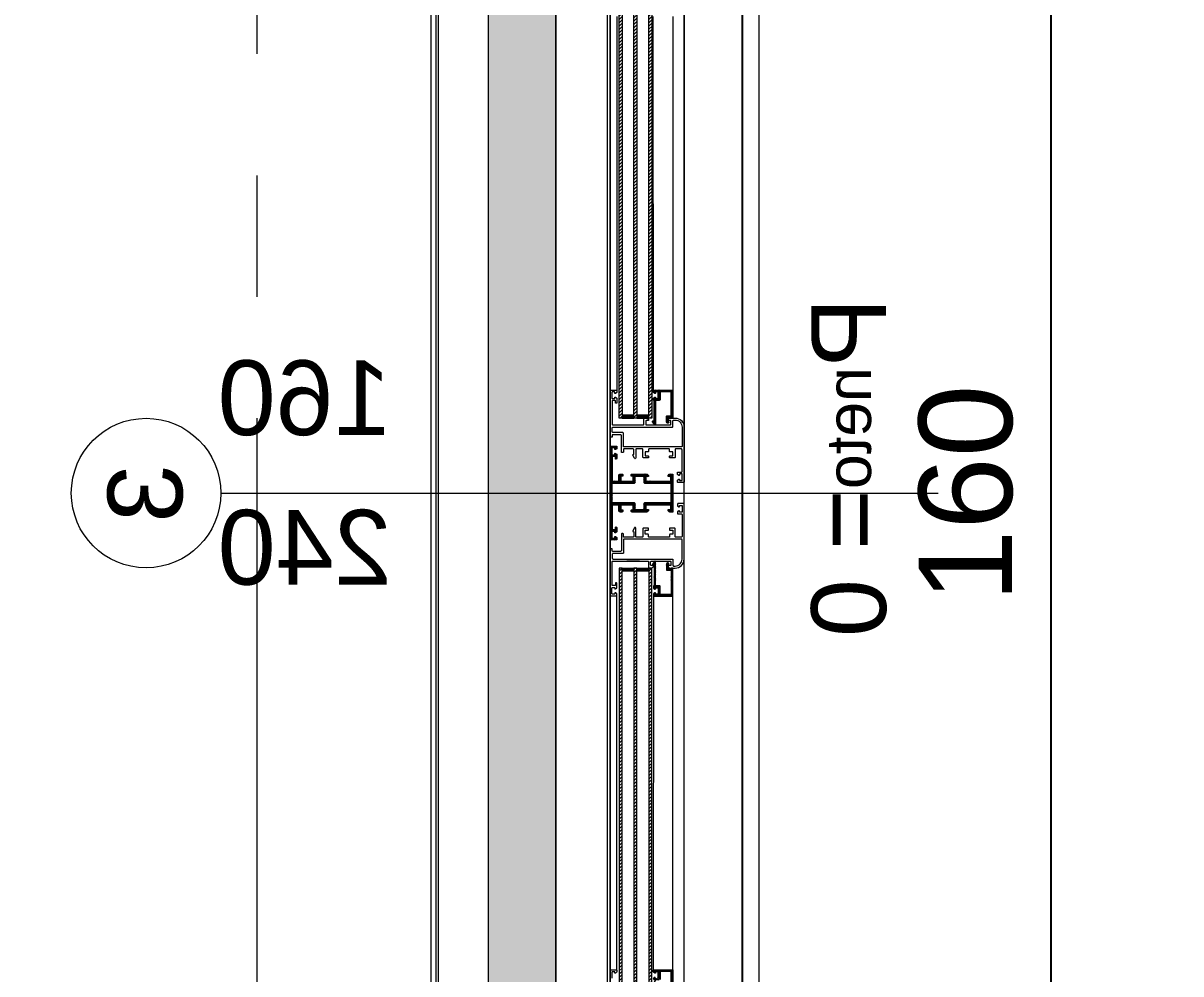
# Model space of a CAD drawing. Header units: centimetres. Extents: x 111832 to 117233, y -55119 to -48329.
# Drawn here: x 112658.1 to 112813, y -51176.7 to -51049.5 of the extents above; entities that cross this region are included whole.
import ezdxf

# ---------------------------------------------------------------- set-up
doc = ezdxf.new("R2010")
doc.units = ezdxf.units.CM
doc.header["$LTSCALE"] = 50
doc.header["$MEASUREMENT"] = 0
doc.linetypes.add('AXES', pattern=[2, 1.25, -0.25, 0.25, -0.25])
doc.linetypes.add('CACHE', pattern=[0.375, 0.25, -0.125])
doc.layers.get('0').update_dxf_attribs({"color": 8})
doc.layers.add('AXES', color=10, linetype='AXES')
doc.layers.add('COTE 50ème', color=1, linetype='Continuous')
for name, color, linetype, lineweight in [('CONSOLE ISOL.', 214, 'Continuous', 15), ('ISOLATION', 252, 'Continuous', 0), ('MACONNERIE COUPE', 7, 'Continuous', 30), ('WD_Corner', 154, 'Continuous', 5), ('WINDOWS', 21, 'Continuous', 5)]:
    doc.layers.add(name, color=color, linetype=linetype, lineweight=lineweight)
doc.layers.add('FMULT', color=150, linetype='Continuous', plot=False)
doc.styles.add('GENERATED_STYLE_1', font='arial.ttf')
doc.styles.add('RS_TXT_50', font='arial.ttf', dxfattribs={"height": 12.5})
doc.dimstyles.new('RS_50CM_LINEAIRE', dxfattribs={"dimscale": 5, "dimtxt": 12.5, "dimasz": 1.5, "dimexe": 1, "dimexo": 2.5, "dimgap": 1, "dimtad": 1, "dimdec": 1, "dimrnd": 0.5, "dimdsep": 46, "dimtxsty": 'RS_TXT_50', "dimblk1": 'ARCHTICK', "dimblk2": 'ARCHTICK', "dimsah": 1, "dimcen": 2.5, "dimdle": 1, "dimclrt": 4, "dimadec": 0, "dimazin": 2, "dimtfac": 1, "dimtdec": 1, "dimtix": 1, "dimtmove": 2, "dimatfit": 3, "dimfxl": 1, "dimtolj": 1, "dimtzin": 0, "dimarcsym": 0})
pattern_1 = [(135, (-46708.70849, -43842.58123), (-0.08838834765, -0.08838834765), [])]
pattern_2 = [(135, (-46708.9128, -43842.58123), (-0.2209708691, -0.2209708691), [])]

# ---------------------------------------------------------------- blocks, each defined once
blk = doc.blocks.new('DRITARE POS 3')
at = {"layer": 'WINDOWS', "transparency": 33554559}
h = blk.add_hatch(dxfattribs=at)
h.set_pattern_fill('ANSI31', color=256, angle=450)
h.set_pattern_definition([(135, (-46708.71279, -43842.46996), (-0.08838834765, -0.08838834765), [])])
h.paths.add_polyline_path([(-1.74, -12.58), (-1.74, -12.64), (-2.09, -12.64, -0.414214), (-2.15, -12.58), (-2.15, -12.21, -0.247394), (-2.13, -12.16, 1.657435), (-2.37, -12.03), (-2.37, -12.77, 0.414214), (-2.28, -12.86), (-1.81, -12.86, -0.414214), (-1.72, -12.95), (-1.72, -16, -0.414214), (-1.81, -16.09), (-3.16, -16.09, -0.414214), (-3.22, -16.03), (-3.22, -15.03, 0.414214), (-3.31, -14.93), (-3.76, -14.93, -0.414214), (-3.82, -14.88), (-3.82, -11.74, 0.737396), (-3.99, -11.69), (-4.23, -12.04, 0.603122), (-4.15, -12.19), (-4.08, -12.19, -0.414214), (-4.02, -12.25), (-4.02, -14.93), (-4.06, -14.93, 0.414214), (-4.12, -14.99), (-4.12, -15.19, 0.250765), (-4.09, -15.24), (-3.92, -15.37, 0.599022), (-3.84, -15.33), (-3.84, -15.25, -0.414214), (-3.78, -15.19), (-3.52, -15.19, -0.414214), (-3.46, -15.25), (-3.46, -16, -0.414214), (-3.52, -16.05), (-3.78, -16.05, -0.414214), (-3.84, -16), (-3.84, -15.92, 0.599022), (-3.92, -15.88), (-4.09, -16.01, 0.250765), (-4.12, -16.05), (-4.12, -16.26, 0.414214), (-4.06, -16.31), (-1.55, -16.31, 0.414214), (-1.5, -16.26), (-1.5, -12.64), (-1.5, -12.58)])
at = {"layer": 'WINDOWS'}
h = blk.add_hatch(dxfattribs=at)
h.set_pattern_fill('ANSI31', color=140, scale=2.5, angle=450)
h.set_pattern_definition(pattern_2)
h.paths.add_polyline_path([(-8.71, -70.07), (-8.71, -12.58), (-8.31, -12.58), (-8.31, -70.07)])
h.paths.add_polyline_path([(-6.71, -70.07), (-6.71, -12.58), (-6.31, -12.58), (-6.31, -70.07)])
h.paths.add_polyline_path([(-4.71, -70.07), (-4.71, -12.58), (-4.31, -12.58), (-4.31, -70.07)])
at = {"layer": 'WINDOWS', "transparency": 33554559}
h = blk.add_hatch(dxfattribs=at)
h.set_pattern_fill('ANSI31', color=140, angle=450)
h.set_pattern_definition([(135, (-46708.90849, -43825.58123), (-0.08838834765, -0.08838834765), [])])
h.paths.add_polyline_path([(-6.71, -12.58), (-8.31, -12.58), (-8.31, -12.98), (-6.71, -12.98)])
h.paths.add_polyline_path([(-4.71, -12.58), (-6.31, -12.58), (-6.31, -12.98), (-4.71, -12.98)])
h.paths.add_polyline_path([(-6.71, -69.67), (-8.31, -69.67), (-8.31, -70.07), (-6.71, -70.07)])
h.paths.add_polyline_path([(-4.71, -69.67), (-6.31, -69.67), (-6.31, -70.07), (-4.71, -70.07)])
h = blk.add_hatch(dxfattribs=at)
h.set_pattern_fill('ANSI31', color=256, angle=450)
h.set_pattern_definition(pattern_1)
h.paths.add_polyline_path([(-1.49, -66.39, 0.414214), (-1.55, -66.33), (-4.06, -66.33, 0.414214), (-4.11, -66.39), (-4.11, -66.59, 0.250765), (-4.09, -66.64), (-3.92, -66.77, 0.599022), (-3.83, -66.72), (-3.83, -66.65, -0.414214), (-3.78, -66.59), (-3.51, -66.59, -0.414214), (-3.46, -66.65), (-3.46, -67.39, -0.414214), (-3.51, -67.45), (-3.78, -67.45, -0.414214), (-3.83, -67.39), (-3.83, -67.32, 0.599022), (-3.92, -67.27), (-4.09, -67.4, 0.250765), (-4.11, -67.45), (-4.11, -67.66, 0.414214), (-4.06, -67.71), (-4.02, -67.71), (-4.02, -70.4, -0.414214), (-4.07, -70.46), (-4.15, -70.46, 0.603122), (-4.23, -70.6), (-3.98, -70.96, 0.737396), (-3.81, -70.9), (-3.81, -67.77, -0.414214), (-3.76, -67.71), (-3.31, -67.71, 0.414214), (-3.22, -67.62), (-3.22, -66.61, -0.414214), (-3.16, -66.55), (-1.81, -66.55, -0.414214), (-1.72, -66.65), (-1.72, -69.69, -0.414214), (-1.81, -69.78), (-2.28, -69.78, 0.414214), (-2.37, -69.88), (-2.37, -70.61, 1.657435), (-2.12, -70.48, -0.247394), (-2.15, -70.44), (-2.15, -70.06, -0.414214), (-2.09, -70.01), (-1.74, -70.01), (-1.74, -70.06), (-1.49, -70.06), (-1.49, -70.01)])
at = {"layer": 'WINDOWS'}
h = blk.add_hatch(dxfattribs=at)
h.set_pattern_fill('ANSI31', color=256, angle=450)
h.set_pattern_definition(pattern_1)
h.paths.add_polyline_path([(-9.61, -75.28, -0.414214), (-9.56, -75.22), (-9.26, -75.22, -0.414214), (-9.2, -75.28), (-9.2, -75.49, 1), (-9, -75.49), (-9, -74.96, 0.250765), (-9.02, -74.91), (-9.19, -74.8, 0.599022), (-9.28, -74.85), (-9.28, -74.92, -0.414214), (-9.33, -74.98), (-9.59, -74.98, -0.414214), (-9.65, -74.92), (-9.65, -74.14, -0.414214), (-9.59, -74.08), (-9.33, -74.08, -0.414214), (-9.28, -74.14), (-9.28, -74.25, 0.599022), (-9.19, -74.3), (-9.02, -74.18, 0.250765), (-9, -74.14), (-9, -73.9, 0.414214), (-9.05, -73.84), (-9.84, -73.84, 0.414214), (-9.89, -73.9), (-9.89, -80.11), (-9.89, -86.33, 0.414214), (-9.84, -86.38), (-9.05, -86.38, 0.414214), (-9, -86.33), (-9, -86.08, 0.250765), (-9.02, -86.04), (-9.19, -85.93, 0.599022), (-9.28, -85.97), (-9.28, -86.08, -0.414214), (-9.33, -86.14), (-9.59, -86.14, -0.414214), (-9.65, -86.08), (-9.65, -85.3, -0.414214), (-9.59, -85.24), (-9.33, -85.24, -0.414214), (-9.28, -85.3), (-9.28, -85.38, 0.599022), (-9.19, -85.42), (-9.02, -85.31, 0.250765), (-9, -85.26), (-9, -84.73, 1), (-9.2, -84.73), (-9.2, -84.95, -0.414214), (-9.26, -85), (-9.56, -85, -0.414214), (-9.61, -84.95), (-9.61, -81.77, -0.414214), (-9.56, -81.72), (-8.83, -81.72, -0.414214), (-8.74, -81.81), (-8.74, -82.46, 0.414214), (-8.55, -82.65), (-8.29, -82.65, 0.198912), (-8.25, -82.63), (-8.19, -82.57, 0.198912), (-8.18, -82.53), (-8.18, -82.43, 0.414214), (-8.23, -82.37), (-8.4, -82.37, -0.414214), (-8.46, -82.31), (-8.46, -81.81, -0.414214), (-8.36, -81.72), (-6.91, -81.72, -0.414214), (-6.81, -81.81), (-6.81, -82.31, -0.414214), (-6.87, -82.37), (-7.04, -82.37, 0.414214), (-7.09, -82.43), (-7.09, -82.53, 0.198912), (-7.08, -82.57), (-7.02, -82.63, 0.198912), (-6.98, -82.65), (-4.97, -82.65, 0.198912), (-4.93, -82.63), (-4.78, -82.48, 0.198912), (-4.76, -82.44), (-4.76, -82.37, 0.414214), (-4.82, -82.31), (-5, -82.31, -0.340481), (-5.13, -82.22), (-5.13, -81.81, -0.414214), (-5.04, -81.72), (-1.87, -81.72, -0.414214), (-1.77, -81.81), (-1.77, -82.22, -0.414214), (-1.87, -82.31), (-2.09, -82.31, 0.414214), (-2.15, -82.37), (-2.15, -82.44, 0.198912), (-2.13, -82.48), (-1.98, -82.63, 0.198912), (-1.94, -82.65), (-1.55, -82.65, 0.414214), (-1.49, -82.59), (-1.49, -80.11), (-1.49, -77.63, 0.414214), (-1.55, -77.57), (-1.94, -77.57, 0.198912), (-1.98, -77.59), (-2.13, -77.74, 0.198912), (-2.15, -77.78), (-2.15, -77.85, 0.414214), (-2.09, -77.91), (-1.87, -77.91, -0.414214), (-1.77, -78), (-1.77, -78.41, -0.414214), (-1.87, -78.51), (-5.04, -78.51, -0.414214), (-5.13, -78.41), (-5.13, -78, -0.340481), (-5, -77.91), (-4.82, -77.91, 0.414214), (-4.76, -77.85), (-4.76, -77.78, 0.198912), (-4.78, -77.74), (-4.93, -77.59, 0.198912), (-4.97, -77.57), (-6.98, -77.57, 0.198912), (-7.02, -77.59), (-7.08, -77.65, 0.198912), (-7.09, -77.69), (-7.09, -77.8, 0.414214), (-7.04, -77.85), (-6.87, -77.85, -0.414214), (-6.81, -77.91), (-6.81, -78.41, -0.414214), (-6.91, -78.51), (-8.36, -78.51, -0.414214), (-8.46, -78.41), (-8.46, -77.91, -0.414214), (-8.4, -77.85), (-8.23, -77.85, 0.414214), (-8.18, -77.8), (-8.18, -77.69, 0.198912), (-8.19, -77.65), (-8.25, -77.59, 0.198912), (-8.29, -77.57), (-8.55, -77.57, 0.414214), (-8.74, -77.76), (-8.74, -78.41, -0.414214), (-8.83, -78.51), (-9.56, -78.51, -0.414214), (-9.61, -78.45)])
h.paths.add_polyline_path([(-9.56, -78.79), (-6.63, -78.79), (-6.53, -78.69), (-6.53, -77.95), (-6.44, -77.85), (-5.51, -77.85), (-5.41, -77.95), (-5.41, -78.69), (-5.32, -78.79), (-1.83, -78.79), (-1.77, -78.84), (-1.77, -80.11), (-1.77, -81.38), (-1.83, -81.44), (-5.32, -81.44), (-5.41, -81.53), (-5.41, -82.28), (-5.51, -82.37), (-6.44, -82.37), (-6.53, -82.28), (-6.53, -81.53), (-6.63, -81.44), (-9.56, -81.44), (-9.61, -81.38), (-9.61, -80.11), (-9.61, -78.84)], flags=16)
at = {"layer": 'WINDOWS', "transparency": 33554559}
h = blk.add_hatch(dxfattribs=at)
h.set_pattern_fill('ANSI31', color=256, angle=450)
h.set_pattern_definition(pattern_1)
h.paths.add_polyline_path([(-1.49, -90.21), (-1.49, -90.16), (-1.74, -90.16), (-1.74, -90.21), (-2.09, -90.21, -0.414214), (-2.15, -90.16), (-2.15, -89.79, -0.247394), (-2.12, -89.74, 1.657435), (-2.37, -89.61), (-2.37, -90.35, 0.414214), (-2.28, -90.44), (-1.81, -90.44, -0.414214), (-1.72, -90.53), (-1.72, -93.57, -0.414214), (-1.81, -93.67), (-3.16, -93.67, -0.414214), (-3.22, -93.61), (-3.22, -92.6, 0.414214), (-3.31, -92.51), (-3.76, -92.51, -0.414214), (-3.81, -92.45), (-3.81, -89.32, 0.737396), (-3.98, -89.27), (-4.23, -89.62, 0.603122), (-4.15, -89.77), (-4.07, -89.77, -0.414214), (-4.02, -89.82), (-4.02, -92.51), (-4.06, -92.51, 0.414214), (-4.11, -92.57), (-4.11, -92.77, 0.250765), (-4.09, -92.82), (-3.92, -92.95, 0.599022), (-3.83, -92.9), (-3.83, -92.83, -0.414214), (-3.78, -92.77), (-3.51, -92.77, -0.414214), (-3.46, -92.83), (-3.46, -93.57, -0.414214), (-3.51, -93.63), (-3.78, -93.63, -0.414214), (-3.83, -93.57), (-3.83, -93.5, 0.599022), (-3.92, -93.45), (-4.09, -93.58, 0.250765), (-4.11, -93.63), (-4.11, -93.84, 0.414214), (-4.06, -93.89), (-1.55, -93.89, 0.414214), (-1.49, -93.84)])
at = {"layer": 'WINDOWS'}
h = blk.add_hatch(dxfattribs=at)
h.set_pattern_fill('ANSI31', color=140, scale=2.5, angle=450)
h.set_pattern_definition(pattern_2)
h.paths.add_polyline_path([(-8.71, -90.15), (-8.71, -147.54), (-8.31, -147.54), (-8.31, -90.15)])
h.paths.add_polyline_path([(-6.71, -90.15), (-6.71, -147.54), (-6.31, -147.54), (-6.31, -90.15)])
h.paths.add_polyline_path([(-4.71, -90.15), (-4.71, -147.53), (-4.31, -147.53), (-4.31, -90.15)])
at = {"layer": 'WINDOWS', "transparency": 33554559}
h = blk.add_hatch(dxfattribs=at)
h.set_pattern_fill('ANSI31', color=140, angle=450)
h.set_pattern_definition([(135, (-46708.90849, -43859.58123), (-0.08838834765, -0.08838834765), [])])
h.paths.add_polyline_path([(-6.71, -147.54), (-8.31, -147.54), (-8.31, -147.14), (-6.71, -147.14)])
h.paths.add_polyline_path([(-4.71, -147.54), (-6.31, -147.54), (-6.31, -147.14), (-4.71, -147.14)])
h.paths.add_polyline_path([(-6.71, -90.55), (-8.31, -90.55), (-8.31, -90.15), (-6.71, -90.15)])
h.paths.add_polyline_path([(-4.71, -90.55), (-6.31, -90.55), (-6.31, -90.15), (-4.71, -90.15)])
at = {"layer": 'WINDOWS', "color": 165, "linetype": 'CACHE'}
blk.add_line((-32.9, -160.11), (-32.9, 0), dxfattribs=at)
at = {"layer": 'WINDOWS'}
for p, q in [((-0.01, -11.48), (0, -71.24)), ((-9.89, -16.28), (-9.89, -66.39)), ((-9, -16.26), (-9, -66.39)), ((-4.11, -66.39), (-4.12, -16.26)), ((-1.5, -16.26), (-1.49, -66.39)), ((-5.98, -71), (-7.66, -71)), ((-0.01, -148.63), (0, -88.98)), ((-9.89, -143.83), (-9.89, -93.83)), ((-9, -143.85), (-9, -93.83)), ((-4.11, -93.84), (-4.12, -143.85)), ((-1.5, -143.85), (-1.49, -93.84))]:
    blk.add_line(p, q, dxfattribs=at)
at = {"layer": 'WINDOWS', "color": 165}
blk.add_line((-61.99, -80.11), (34.01, -80.11), dxfattribs=at)
for points in [[(-9.9, 0), (-9.9, -160.11), (-33.9, -160.11), (-33.9, 0)], [(-10.3, -159.71), (-10.3, -0.4), (-9.9, 0), (-9.9, -160.11)], [(0, 0), (0, -160.11), (10, -160.11), (10, 0)]]:
    blk.add_lwpolyline(points, close=True, dxfattribs=at)
at = {"layer": 'WINDOWS'}
for points in [[(-9.9, -160.11), (-9.9, 0), (0, 0), (0, -160.11)], [(-1.77, -80.11), (-1.77, -78.84), (-1.83, -78.79), (-5.32, -78.79), (-5.41, -78.69), (-5.41, -77.95), (-5.51, -77.85), (-6.44, -77.85), (-6.53, -77.95), (-6.53, -78.69), (-6.63, -78.79), (-9.56, -78.79), (-9.61, -78.84), (-9.61, -80.11), (-9.61, -81.38), (-9.56, -81.44), (-6.63, -81.44), (-6.53, -81.53), (-6.53, -82.28), (-6.44, -82.37), (-5.51, -82.37), (-5.41, -82.28), (-5.41, -81.53), (-5.32, -81.44), (-1.83, -81.44), (-1.77, -81.38)]]:
    blk.add_lwpolyline(points, close=True, dxfattribs=at)
for points in [[(-9.9, -10.08), (-9.9, -16.26, 0.414214), (-9.84, -16.31), (-9.06, -16.31, 0.414214), (-9, -16.26), (-9, -16.05, 0.250765), (-9.03, -16.01), (-9.19, -15.88, 0.599022), (-9.28, -15.92), (-9.28, -16.02, -0.414214), (-9.34, -16.07), (-9.6, -16.07, -0.414214), (-9.65, -16.02), (-9.65, -15.23, -0.414214)], [(-1.72, -12.95), (-1.72, -16, -0.414214), (-1.81, -16.09), (-3.16, -16.09, -0.414214), (-3.22, -16.03), (-3.22, -15.03, 0.414214)], [(-3.46, -15.25), (-3.46, -16, -0.414214), (-3.52, -16.05), (-3.78, -16.05, -0.414214), (-3.84, -16), (-3.84, -15.92, 0.599022), (-3.92, -15.88), (-4.09, -16.01, 0.250765), (-4.12, -16.05), (-4.12, -16.26, 0.414214), (-4.06, -16.31), (-1.55, -16.31, 0.414214), (-1.5, -16.26), (-1.5, -12.64)]]:
    blk.add_lwpolyline(points, format="xyb", dxfattribs=at)
at = {"layer": 'WINDOWS', "color": 140}
for points in [[(-8.71, -70.07), (-8.71, -12.58), (-8.31, -12.58), (-8.31, -70.07)], [(-6.71, -70.07), (-6.71, -12.58), (-6.31, -12.58), (-6.31, -70.07)], [(-4.71, -70.07), (-4.71, -12.58), (-4.31, -12.58), (-4.31, -70.07)], [(-6.71, -69.67), (-8.31, -69.67), (-8.31, -70.07), (-6.71, -70.07)], [(-4.71, -69.67), (-6.31, -69.67), (-6.31, -70.07), (-4.71, -70.07)], [(-8.71, -90.15), (-8.71, -147.54), (-8.31, -147.54), (-8.31, -90.15)], [(-6.71, -90.55), (-8.31, -90.55), (-8.31, -90.15), (-6.71, -90.15)], [(-6.71, -90.15), (-6.71, -147.54), (-6.31, -147.54), (-6.31, -90.15)], [(-4.71, -90.55), (-6.31, -90.55), (-6.31, -90.15), (-4.71, -90.15)], [(-4.71, -90.15), (-4.71, -147.53), (-4.31, -147.53), (-4.31, -90.15)]]:
    blk.add_lwpolyline(points, close=True, dxfattribs=at)
at = {"layer": 'WINDOWS'}
for points in [[(0, -78.64, -0.414214), (-0.06, -78.69), (-0.84, -78.69, -0.414214), (-0.9, -78.64), (-0.9, -78.43, -0.250765), (-0.87, -78.38), (-0.7, -78.25, -0.599022), (-0.62, -78.3), (-0.62, -78.39, 0.414214), (-0.56, -78.45), (-0.3, -78.45, 0.414214), (-0.24, -78.39), (-0.24, -77.61, 0.414214), (-0.3, -77.55), (-0.56, -77.55, 0.414214), (-0.62, -77.61), (-0.62, -77.7, -0.599022), (-0.7, -77.75), (-0.87, -77.62, -0.250765), (-0.9, -77.57), (-0.9, -77.37, -0.414214), (-0.84, -77.31), (-0.34, -77.31, 0.414214), (-0.28, -77.26), (-0.28, -74.31, 0.414214), (-0.37, -74.21), (-1.12, -74.21, 0.414214), (-1.21, -74.31), (-1.21, -75.33, -0.414214), (-1.31, -75.43), (-1.87, -75.43, -0.414214), (-1.96, -75.33), (-1.96, -75.2, -0.414214), (-1.9, -75.15), (-1.55, -75.15, 0.414214), (-1.49, -75.09), (-1.49, -74.64, 0.414214), (-1.55, -74.59), (-1.9, -74.59, -0.414214), (-1.96, -74.53), (-1.96, -74.27, 0.414214), (-2.02, -74.21), (-4.7, -74.21, 0.414214), (-4.76, -74.27), (-4.76, -74.53, -0.414214), (-4.82, -74.59), (-5.17, -74.59, 0.414214), (-5.23, -74.64), (-5.23, -75.09, 0.414214), (-5.17, -75.15), (-4.82, -75.15, -0.414214), (-4.76, -75.2), (-4.76, -75.33, -0.414214), (-4.85, -75.43), (-5.41, -75.43, -0.414214), (-5.51, -75.33), (-5.51, -74.31, 0.414214), (-5.6, -74.21), (-6.38, -74.21, 0.414214), (-6.48, -74.31), (-6.48, -75.43, -0.809546), (-6.66, -75.46), (-6.85, -75.04, -0.543142), (-6.79, -74.96, 0.414214), (-6.74, -74.9), (-6.74, -74.31, 0.414214), (-6.83, -74.21), (-8.06, -74.21, 0.414214), (-8.12, -74.27), (-8.12, -74.62, -0.414214), (-8.18, -74.68), (-8.34, -74.68, -0.414214), (-8.4, -74.62), (-8.4, -72.4, 0.414214), (-8.49, -72.31), (-9.56, -72.31, 0.414214), (-9.61, -72.36), (-9.61, -72.57, -0.414214), (-9.67, -72.63), (-9.84, -72.63, -0.414214), (-9.89, -72.57), (-9.89, -66.39, -0.414214), (-9.84, -66.34), (-9.05, -66.34, -0.414214), (-9, -66.39), (-9, -66.6, -0.250765), (-9.02, -66.64), (-9.19, -66.77, -0.599022), (-9.28, -66.73), (-9.28, -66.63, 0.414214), (-9.33, -66.58), (-9.59, -66.58, 0.414214), (-9.65, -66.63), (-9.65, -67.42, 0.414214), (-9.59, -67.47), (-9.33, -67.47, 0.414214), (-9.28, -67.42), (-9.28, -67.32, -0.599022), (-9.19, -67.28), (-9.02, -67.41, -0.250765), (-9, -67.46), (-9, -68.03, -0.414214), (-9.05, -68.09), (-9.15, -68.09, -0.414214), (-9.2, -68.03), (-9.2, -67.77, 0.414214), (-9.26, -67.72), (-9.56, -67.72, 0.414214), (-9.61, -67.77), (-9.61, -70.95, 0.414214), (-9.56, -71), (-4.82, -71, 0.414214), (-4.76, -70.95), (-4.76, -70.12, -0.414214), (-4.71, -70.07), (-4.32, -70.07, -0.198912), (-4.28, -70.09), (-4.13, -70.24, -0.198912), (-4.11, -70.28), (-4.11, -70.35, -0.414214), (-4.17, -70.4), (-4.39, -70.4, 0.414214), (-4.48, -70.5), (-4.48, -70.91, 0.414214), (-4.39, -71), (-1.87, -71, 0.414214), (-1.77, -70.91), (-1.77, -70.5, 0.414214), (-1.87, -70.4), (-2.09, -70.4, -0.414214), (-2.15, -70.35), (-2.15, -70.28, -0.198912), (-2.13, -70.24), (-1.98, -70.09, -0.198912), (-1.94, -70.07), (-1.21, -70.07, -0.414214), (0, -71.28)], [(-1.74, -70.01), (-2.09, -70.01, 0.414214), (-2.15, -70.06), (-2.15, -70.44, 0.247394), (-2.12, -70.48, -1.657435), (-2.37, -70.61), (-2.37, -69.88, -0.414214), (-2.28, -69.78), (-1.81, -69.78, 0.414214), (-1.72, -69.69), (-1.72, -66.65, 0.414214), (-1.81, -66.55), (-3.16, -66.55, 0.414214), (-3.22, -66.61), (-3.22, -67.62, -0.414214), (-3.31, -67.71), (-3.76, -67.71, 0.414214), (-3.81, -67.77), (-3.81, -70.9, -0.737396), (-3.98, -70.96), (-4.23, -70.6, -0.603122), (-4.15, -70.46), (-4.07, -70.46, 0.414214), (-4.02, -70.4), (-4.02, -67.71), (-4.06, -67.71, -0.414214), (-4.11, -67.66), (-4.11, -67.45, -0.250765), (-4.09, -67.4), (-3.92, -67.27, -0.599022), (-3.83, -67.32), (-3.83, -67.39, 0.414214), (-3.78, -67.45), (-3.51, -67.45, 0.414214), (-3.46, -67.39), (-3.46, -66.65, 0.414214), (-3.51, -66.59), (-3.78, -66.59, 0.414214), (-3.83, -66.65), (-3.83, -66.72, -0.599022), (-3.92, -66.77), (-4.09, -66.64, -0.250765), (-4.11, -66.59), (-4.11, -66.39, -0.414214), (-4.06, -66.33), (-1.55, -66.33, -0.414214), (-1.49, -66.39), (-1.49, -70.01), (-1.49, -70.06), (-1.74, -70.06)], [(-1.49, -70.44, -0.414214), (-1.4, -70.35), (-1.18, -70.35), (-1.18, -70.35, -0.414214), (-0.28, -71.28), (-0.28, -73.88, -0.414214), (-0.34, -73.93), (-8.06, -73.93, -0.414214), (-8.12, -73.88), (-8.12, -72.12, 0.414214), (-8.21, -72.03), (-9.52, -72.03, -0.414214), (-9.61, -71.94), (-9.61, -71.38, -0.414214), (-9.52, -71.28), (-1.59, -71.28, 0.414214), (-1.49, -71.19)], [(-1.49, -80.11), (-1.49, -77.63, 0.414214), (-1.55, -77.57), (-1.94, -77.57, 0.198912), (-1.98, -77.59), (-2.13, -77.74, 0.198912), (-2.15, -77.78), (-2.15, -77.85, 0.414214), (-2.09, -77.91), (-1.87, -77.91, -0.414214), (-1.77, -78), (-1.77, -78.41, -0.414214), (-1.87, -78.51), (-5.04, -78.51, -0.414214), (-5.13, -78.41), (-5.13, -78, -0.340481), (-5, -77.91), (-4.82, -77.91, 0.414214), (-4.76, -77.85), (-4.76, -77.78, 0.198912), (-4.78, -77.74), (-4.93, -77.59, 0.198912), (-4.97, -77.57), (-6.98, -77.57, 0.198912), (-7.02, -77.59), (-7.08, -77.65, 0.198912), (-7.09, -77.69), (-7.09, -77.8, 0.414214), (-7.04, -77.85), (-6.87, -77.85, -0.414214), (-6.81, -77.91), (-6.81, -78.41, -0.414214), (-6.91, -78.51), (-8.36, -78.51, -0.414214), (-8.46, -78.41), (-8.46, -77.91, -0.414214), (-8.4, -77.85), (-8.23, -77.85, 0.414214), (-8.18, -77.8), (-8.18, -77.69, 0.198912), (-8.19, -77.65), (-8.25, -77.59, 0.198912), (-8.29, -77.57), (-8.55, -77.57, 0.414214), (-8.74, -77.76), (-8.74, -78.41, -0.414214), (-8.83, -78.51), (-9.56, -78.51, -0.414214), (-9.61, -78.45), (-9.61, -75.28, -0.414214), (-9.56, -75.22), (-9.26, -75.22, -0.414214), (-9.2, -75.28), (-9.2, -75.49, 1), (-9, -75.49), (-9, -74.96, 0.250765), (-9.02, -74.91), (-9.19, -74.8, 0.599022), (-9.28, -74.85), (-9.28, -74.92, -0.414214), (-9.33, -74.98), (-9.59, -74.98, -0.414214), (-9.65, -74.92), (-9.65, -74.14, -0.414214), (-9.59, -74.08), (-9.33, -74.08, -0.414214), (-9.28, -74.14), (-9.28, -74.25, 0.599022), (-9.19, -74.3), (-9.02, -74.18, 0.250765), (-9, -74.14), (-9, -73.9, 0.414214), (-9.05, -73.84), (-9.84, -73.84, 0.414214), (-9.89, -73.9), (-9.89, -80.11), (-9.89, -86.33, 0.414214), (-9.84, -86.38), (-9.05, -86.38, 0.414214), (-9, -86.33), (-9, -86.08, 0.250765), (-9.02, -86.04), (-9.19, -85.93, 0.599022), (-9.28, -85.97), (-9.28, -86.08, -0.414214), (-9.33, -86.14), (-9.59, -86.14, -0.414214), (-9.65, -86.08), (-9.65, -85.3, -0.414214), (-9.59, -85.24), (-9.33, -85.24, -0.414214), (-9.28, -85.3), (-9.28, -85.38, 0.599022), (-9.19, -85.42), (-9.02, -85.31, 0.250765), (-9, -85.26), (-9, -84.73, 1), (-9.2, -84.73), (-9.2, -84.95, -0.414214), (-9.26, -85), (-9.56, -85, -0.414214), (-9.61, -84.95), (-9.61, -81.77, -0.414214), (-9.56, -81.72), (-8.83, -81.72, -0.414214), (-8.74, -81.81), (-8.74, -82.46, 0.414214), (-8.55, -82.65), (-8.29, -82.65, 0.198912), (-8.25, -82.63), (-8.19, -82.57, 0.198912), (-8.18, -82.53), (-8.18, -82.43, 0.414214), (-8.23, -82.37), (-8.4, -82.37, -0.414214), (-8.46, -82.31), (-8.46, -81.81, -0.414214), (-8.36, -81.72), (-6.91, -81.72, -0.414214), (-6.81, -81.81), (-6.81, -82.31, -0.414214), (-6.87, -82.37), (-7.04, -82.37, 0.414214), (-7.09, -82.43), (-7.09, -82.53, 0.198912), (-7.08, -82.57), (-7.02, -82.63, 0.198912), (-6.98, -82.65), (-4.97, -82.65, 0.198912), (-4.93, -82.63), (-4.78, -82.48, 0.198912), (-4.76, -82.44), (-4.76, -82.37, 0.414214), (-4.82, -82.31), (-5, -82.31, -0.340481), (-5.13, -82.22), (-5.13, -81.81, -0.414214), (-5.04, -81.72), (-1.87, -81.72, -0.414214), (-1.77, -81.81), (-1.77, -82.22, -0.414214), (-1.87, -82.31), (-2.09, -82.31, 0.414214), (-2.15, -82.37), (-2.15, -82.44, 0.198912), (-2.13, -82.48), (-1.98, -82.63, 0.198912), (-1.94, -82.65), (-1.55, -82.65, 0.414214), (-1.49, -82.59)], [(0, -81.59, 0.414214), (-0.06, -81.53), (-0.84, -81.53, 0.414214), (-0.9, -81.59), (-0.9, -81.79, 0.250765), (-0.87, -81.84), (-0.7, -81.97, 0.599022), (-0.62, -81.92), (-0.62, -81.83, -0.414214), (-0.56, -81.77), (-0.3, -81.77, -0.414214), (-0.24, -81.83), (-0.24, -82.61, -0.414214), (-0.3, -82.67), (-0.56, -82.67, -0.414214), (-0.62, -82.61), (-0.62, -82.52, 0.599022), (-0.7, -82.47), (-0.87, -82.6, 0.250765), (-0.9, -82.65), (-0.9, -82.86, 0.414214), (-0.84, -82.91), (-0.34, -82.91, -0.414214), (-0.28, -82.97), (-0.28, -85.92, -0.414214), (-0.37, -86.01), (-1.12, -86.01, -0.414214), (-1.21, -85.92), (-1.21, -84.89, 0.414214), (-1.31, -84.8), (-1.87, -84.8, 0.414214), (-1.96, -84.89), (-1.96, -85.02, 0.414214), (-1.9, -85.08), (-1.55, -85.08, -0.414214), (-1.49, -85.13), (-1.49, -85.58, -0.414214), (-1.55, -85.64), (-1.9, -85.64, 0.414214), (-1.96, -85.69), (-1.96, -85.95, -0.414214), (-2.02, -86.01), (-4.7, -86.01, -0.414214), (-4.76, -85.95), (-4.76, -85.69, 0.414214), (-4.82, -85.64), (-5.17, -85.64, -0.414214), (-5.23, -85.58), (-5.23, -85.13, -0.414214), (-5.17, -85.08), (-4.82, -85.08, 0.414214), (-4.76, -85.02), (-4.76, -84.89, 0.414214), (-4.85, -84.8), (-5.41, -84.8, 0.414214), (-5.51, -84.89), (-5.51, -85.92, -0.414214), (-5.6, -86.01), (-6.38, -86.01, -0.414214), (-6.48, -85.92), (-6.48, -84.8, 0.809546), (-6.66, -84.76), (-6.85, -85.18, 0.543142), (-6.79, -85.26, -0.414214), (-6.74, -85.32), (-6.74, -85.92, -0.414214), (-6.83, -86.01), (-8.06, -86.01, -0.414214), (-8.12, -85.95), (-8.12, -85.6, 0.414214), (-8.18, -85.54), (-8.34, -85.54, 0.414214), (-8.4, -85.6), (-8.4, -87.82, -0.414214), (-8.49, -87.91), (-9.56, -87.91, -0.414214), (-9.61, -87.86), (-9.61, -87.65, 0.414214), (-9.67, -87.6), (-9.84, -87.6, 0.414214), (-9.89, -87.65), (-9.89, -93.83, 0.414214), (-9.84, -93.89), (-9.05, -93.89, 0.414214), (-9, -93.83), (-9, -93.63, 0.250765), (-9.02, -93.58), (-9.19, -93.45, 0.599022), (-9.28, -93.5), (-9.28, -93.59, -0.414214), (-9.33, -93.64), (-9.59, -93.64, -0.414214), (-9.65, -93.59), (-9.65, -92.8, -0.414214), (-9.59, -92.75), (-9.33, -92.75, -0.414214), (-9.28, -92.8), (-9.28, -92.9, 0.599022), (-9.19, -92.94), (-9.02, -92.81, 0.250765), (-9, -92.77), (-9, -92.19, 0.414214), (-9.05, -92.13), (-9.15, -92.13, 0.414214), (-9.2, -92.19), (-9.2, -92.45, -0.414214), (-9.26, -92.51), (-9.56, -92.51, -0.414214), (-9.61, -92.45), (-9.61, -89.28, -0.414214), (-9.56, -89.22), (-5.47, -89.22, -0.414214), (-5.41, -89.28), (-5.41, -90.1, 0.414214), (-5.36, -90.15), (-4.97, -90.15, 0.198912), (-4.93, -90.14), (-4.78, -89.98, 0.198912), (-4.76, -89.94), (-4.76, -89.87, 0.414214), (-4.82, -89.82), (-5.04, -89.82, -0.414214), (-5.13, -89.72), (-5.13, -89.31, -0.414214), (-5.04, -89.22), (-1.87, -89.22, -0.414214), (-1.77, -89.31), (-1.77, -89.72, -0.414214), (-1.87, -89.82), (-2.09, -89.82, 0.414214), (-2.15, -89.87), (-2.15, -89.94, 0.198912), (-2.13, -89.98), (-1.98, -90.14, 0.198912), (-1.94, -90.15), (-1.21, -90.15, 0.414214), (0, -88.94)], [(-1.49, -89.78, 0.414214), (-1.4, -89.87), (-1.18, -89.87), (-1.18, -89.87, 0.414214), (-0.28, -88.94), (-0.28, -86.35, 0.414214), (-0.34, -86.29), (-8.06, -86.29, 0.414214), (-8.12, -86.35), (-8.12, -88.1, -0.414214), (-8.21, -88.19), (-9.52, -88.19, 0.414214), (-9.61, -88.29), (-9.61, -88.85, 0.414214), (-9.52, -88.94), (-1.59, -88.94, -0.414214), (-1.49, -89.03)], [(-1.74, -90.21), (-2.09, -90.21, -0.414214), (-2.15, -90.16), (-2.15, -89.79, -0.247394), (-2.12, -89.74, 1.657435), (-2.37, -89.61), (-2.37, -90.35, 0.414214), (-2.28, -90.44), (-1.81, -90.44, -0.414214), (-1.72, -90.53), (-1.72, -93.57, -0.414214), (-1.81, -93.67), (-3.16, -93.67, -0.414214), (-3.22, -93.61), (-3.22, -92.6, 0.414214), (-3.31, -92.51), (-3.76, -92.51, -0.414214), (-3.81, -92.45), (-3.81, -89.32, 0.737396), (-3.98, -89.27), (-4.23, -89.62, 0.603122), (-4.15, -89.77), (-4.07, -89.77, -0.414214), (-4.02, -89.82), (-4.02, -92.51), (-4.06, -92.51, 0.414214), (-4.11, -92.57), (-4.11, -92.77, 0.250765), (-4.09, -92.82), (-3.92, -92.95, 0.599022), (-3.83, -92.9), (-3.83, -92.83, -0.414214), (-3.78, -92.77), (-3.51, -92.77, -0.414214), (-3.46, -92.83), (-3.46, -93.57, -0.414214), (-3.51, -93.63), (-3.78, -93.63, -0.414214), (-3.83, -93.57), (-3.83, -93.5, 0.599022), (-3.92, -93.45), (-4.09, -93.58, 0.250765), (-4.11, -93.63), (-4.11, -93.84, 0.414214), (-4.06, -93.89), (-1.55, -93.89, 0.414214), (-1.49, -93.84), (-1.49, -90.21), (-1.49, -90.16), (-1.74, -90.16)]]:
    blk.add_lwpolyline(points, format="xyb", close=True, dxfattribs=at)
at = {"layer": 'WINDOWS', "color": 165}
blk.add_lwpolyline([(-71.99, -70.11, 1), (-71.99, -90.11, 1)], format="xyb", close=True, dxfattribs=at)
at = {"layer": 'WINDOWS', "color": 165, "char_height": 10, "attachment_point": 7, "style": 'GENERATED_STYLE_1'}
for s, insert, rotation in [('\\A1;\\pt0;P{\\H0.6x;neto}= 0', (27.15, -106.27), 90), ('\\A1;\\pt0;240{\\H0.66x;\\S^  ;}', (-39.11, -64.94), 180), ('\\A1;\\pt0;3', (-66.99, -83.92), 90), ('\\A1;\\pt0;160{\\H0.66x;\\S^  ;}', (-39.11, -84.94), 180)]:
    blk.add_mtext(s, dxfattribs=dict(at, insert=insert, rotation=rotation))
blk = doc.blocks.new('A$C7560ca7f')
at = {"layer": 'AXES', "lineweight": 5, "ltscale": 1.3}
blk.add_line((-1265, 1580), (-1265, -1500), dxfattribs=at)
blk = doc.blocks.new('_ArchTick')
at = {"color": 0, "linetype": 'ByBlock', "const_width": 0.15}
blk.add_lwpolyline([(-0.5, -0.5), (0.5, 0.5)], dxfattribs=at)
blk = doc.blocks.new('*D927')
at = {"layer": 'COTE 50ème', "color": 0, "lineweight": -2, "ltscale": 0.5, "transparency": 16777216}
for p, q in [((112450.11, -50327.36), (112450.11, -52042.36)), ((113381.87, -50332.36), (112445.11, -50332.36)), ((112611.87, -52037.36), (112445.11, -52037.36))]:
    blk.add_line(p, q, dxfattribs=at)
at = {"layer": 'Defpoints', "color": 0, "ltscale": 0.5, "transparency": 16777216}
for p in [(113394.37, -50332.36), (112450.11, -52037.36), (112624.37, -52037.36)]:
    blk.add_point(p, dxfattribs=at)
at = {"layer": 'COTE 50ème', "color": 0, "lineweight": -2, "ltscale": 0.5, "transparency": 16777216, "xscale": 7.5, "yscale": 7.5, "zscale": 7.5}
for p, rotation in [((112450.11, -50332.36), 90), ((112450.11, -52037.36), 270)]:
    blk.add_blockref('_ArchTick', p, dxfattribs=dict(at, rotation=rotation))
at = {"layer": 'COTE 50ème', "color": 4, "ltscale": 0.5, "transparency": 16777216, "insert": (112438.72, -51184.86), "char_height": 12.5, "attachment_point": 5, "rotation": 90, "style": 'RS_TXT_50'}
blk.add_mtext('\\A1;1705', dxfattribs=at)
blk = doc.blocks.new('*D938')
at = {"layer": 'COTE 50ème', "color": 0, "lineweight": -2, "ltscale": 0.5, "transparency": 16777216}
for p, q in [((112795.65, -51197.47), (112795.65, -51027.36)), ((112764.05, -51032.36), (112800.65, -51032.36)), ((112764.05, -51192.47), (112800.65, -51192.47))]:
    blk.add_line(p, q, dxfattribs=at)
at = {"layer": 'Defpoints', "color": 0, "ltscale": 0.5, "transparency": 16777216}
for p in [(112751.55, -51032.36), (112795.65, -51032.36), (112751.55, -51192.47)]:
    blk.add_point(p, dxfattribs=at)
at = {"layer": 'COTE 50ème', "color": 0, "lineweight": -2, "ltscale": 0.5, "transparency": 16777216, "xscale": 7.5, "yscale": 7.5, "zscale": 7.5}
for p, rotation in [((112795.65, -51032.36), 90), ((112795.65, -51192.47), 270)]:
    blk.add_blockref('_ArchTick', p, dxfattribs=dict(at, rotation=rotation))
at = {"layer": 'COTE 50ème', "color": 4, "ltscale": 0.5, "transparency": 16777216, "insert": (112784.27, -51112.42), "char_height": 12.5, "attachment_point": 5, "rotation": 90, "style": 'RS_TXT_50'}
blk.add_mtext('\\A1;160', dxfattribs=at)

msp = doc.modelspace()

# ---------------------------------------------------------------- hatches: boundary and pattern name
at = {"layer": 'ISOLATION', "transparency": 33554687}
h = msp.add_hatch(dxfattribs=at)
h.set_pattern_fill('INSUL', color=256, scale=10, angle=45)
h.paths.add_polyline_path([(113621.37, -50822.36), (113459.37, -50822.36), (113459.37, -50947.36), (113164.37, -50947.36), (113164.37, -50960.36), (112729.37, -50960.36), (112729.37, -52012.36), (112649.37, -52012.36), (112649.37, -51972.36), (112624.37, -51972.36), (112624.37, -52037.36), (113859.37, -52037.36), (113859.37, -52046.36), (112615.37, -52046.36), (112615.37, -51963.36), (112658.37, -51963.36), (112658.37, -52003.36), (112720.37, -52003.36), (112720.37, -50951.36), (113155.37, -50951.36), (113155.37, -50938.36), (113450.37, -50938.36), (113450.37, -50813.36), (113621.37, -50813.36)])

# ---------------------------------------------------------------- linework, layer by layer
at = {"layer": 'CONSOLE ISOL.', "lineweight": 5, "ltscale": 0.5}
msp.add_lwpolyline([(112729.37, -50960.36), (113459.37, -50960.36), (113459.37, -50822.36), (113989.37, -50822.36), (113989.37, -50960.36), (114719.37, -50960.36), (114719.37, -52037.36), (112729.37, -52037.36)], close=True, dxfattribs=at)
at = {"layer": 'FMULT', "ltscale": 0.5}
msp.add_lwpolyline([(112754.37, -50985.36), (113177.37, -50985.36), (113177.37, -51290.36), (112754.37, -51290.36)], close=True, dxfattribs=at)
at = {"layer": 'ISOLATION', "ltscale": 0.5}
msp.add_lwpolyline([(113621.37, -50822.36), (113459.37, -50822.36), (113459.37, -50947.36), (113164.37, -50947.36), (113164.37, -50960.36), (112729.37, -50960.36), (112729.37, -52012.36), (112649.37, -52012.36), (112649.37, -51972.36), (112624.37, -51972.36), (112624.37, -52037.36), (113859.37, -52037.36), (113859.37, -52046.36), (112615.37, -52046.36), (112615.37, -51963.36), (112658.37, -51963.36), (112658.37, -52003.36), (112720.37, -52003.36), (112720.37, -50951.36), (113155.37, -50951.36), (113155.37, -50938.36), (113450.37, -50938.36), (113450.37, -50813.36), (113621.37, -50813.36)], close=True, dxfattribs=at)
at = {"layer": 'WD_Corner', "lineweight": 5, "ltscale": 0.5}
for points in [[(113859.37, -52053.36), (112608.37, -52053.36), (112608.37, -51956.36), (112665.37, -51956.36), (112665.37, -51996.36), (112713.37, -51996.36), (112713.37, -50944.36), (113148.37, -50944.36), (113148.37, -50931.36), (113443.37, -50931.36), (113443.37, -50806.36), (113621.37, -50806.36)], [(113859.37, -52053.06), (112608.67, -52053.06), (112608.67, -51956.66), (112665.07, -51956.66), (112665.07, -51996.66), (112713.67, -51996.66), (112713.67, -50944.66), (113148.67, -50944.66), (113148.67, -50931.66), (113443.67, -50931.66), (113443.67, -50806.66), (113621.37, -50806.66)]]:
    msp.add_lwpolyline(points, dxfattribs=at)

# ---------------------------------------------------------------- block references
at = {"lineweight": 5, "xscale": -1, "rotation": 180}
msp.add_blockref('DRITARE POS 3', (112746.55, -51192.47), dxfattribs=at)
at = {"layer": 'MACONNERIE COUPE', "lineweight": 5, "ltscale": 0.5}
msp.add_blockref('A$C7560ca7f', (113954.37, -50862.36), dxfattribs=at)

# ---------------------------------------------------------------- dimensions: what is measured, and where the dimension line sits
at = {"layer": 'COTE 50ème', "ltscale": 0.5}
for base, p1, p2, picture, middle in [((112450.11, -52037.36), (113394.37, -50332.36), (112624.37, -52037.36), '*D927', (112438.72, -51184.86)), ((112795.65, -51032.36), (112751.55, -51192.47), (112751.55, -51032.36), '*D938', (112784.27, -51112.42))]:
    dim = msp.add_linear_dim(base=base, p1=p1, p2=p2, angle=90, dimstyle='RS_50CM_LINEAIRE', dxfattribs=at)
    dim.commit()
    dim.dimension.update_dxf_attribs({"geometry": picture, "text_midpoint": middle})

doc.saveas('drawing.dxf')
